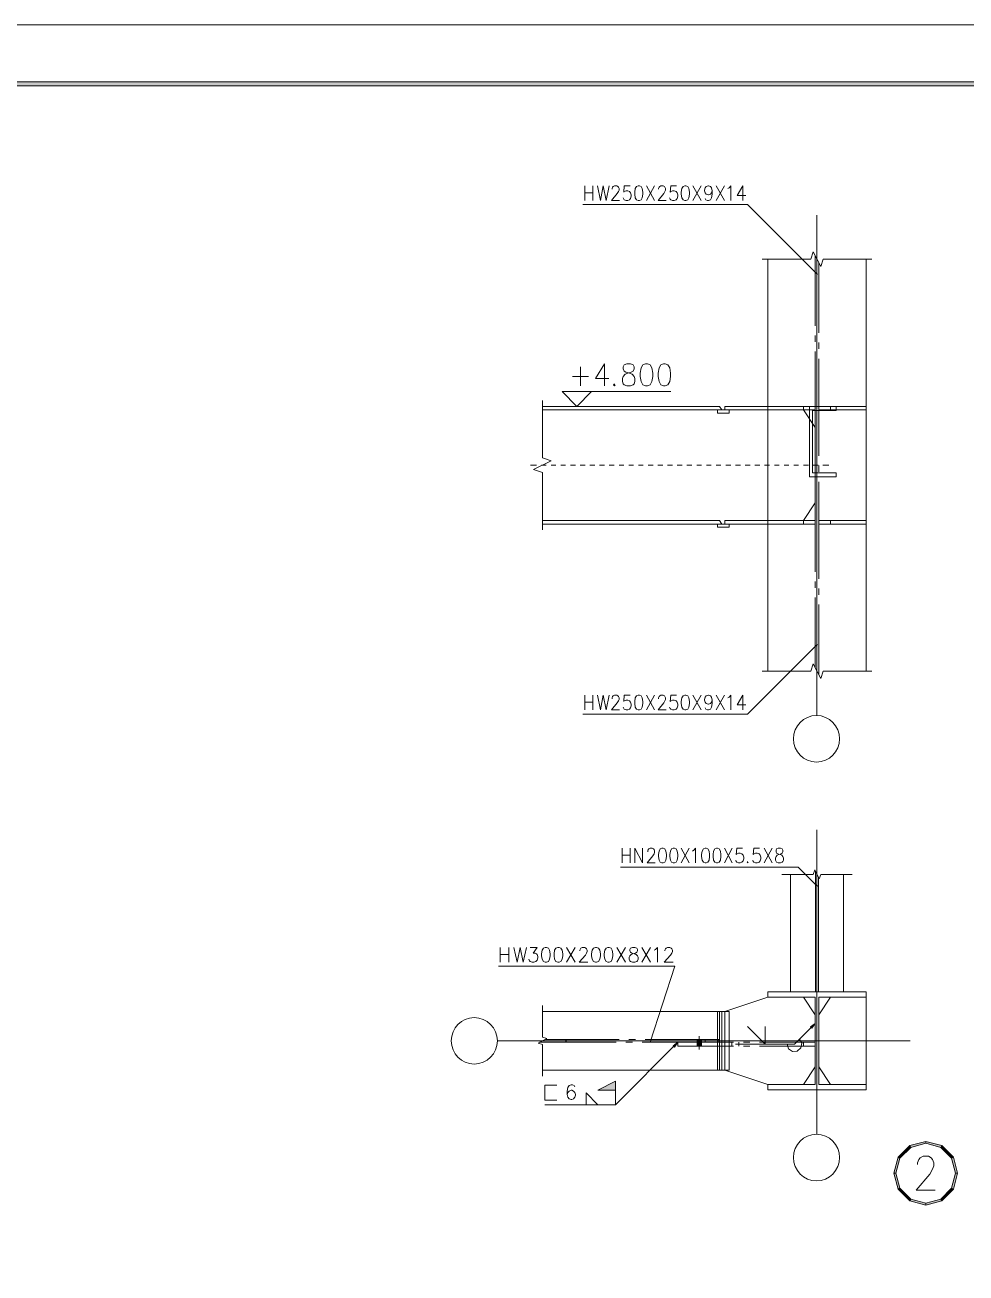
# Model space of a CAD drawing. Header units: millimetres. Extents: x 0 to 586, y 0 to 414.
# Drawn here: x 311.6 to 469.3, y 205 to 414.1 of the extents above; entities that cross this region are included whole.
import ezdxf

# ---------------------------------------------------------------- set-up
doc = ezdxf.new("R2010")
doc.units = ezdxf.units.MM

msp = doc.modelspace()

# ---------------------------------------------------------------- hatches: boundary and pattern name
h = msp.add_hatch(color=0)
h.dxf.hatch_style = 2
h.paths.add_polyline_path([(576.117861, 404.569083), (575.429944, 403.877639), (24.994306, 403.877639), (24.302861, 404.569083)])
h = msp.add_hatch(color=0)
h.dxf.hatch_style = 2
h.paths.add_polyline_path([(444.298917, 372.45925), (444.200139, 372.360472), (444.298917, 372.360472)])
h = msp.add_hatch(color=0)
h.dxf.hatch_style = 2
h.paths.add_polyline_path([(444.200139, 372.360472), (444.298917, 372.261694), (444.298917, 372.360472)])
h = msp.add_hatch(color=0)
h.dxf.hatch_style = 2
h.paths.add_polyline_path([(444.397694, 372.360472), (444.298917, 372.45925), (444.298917, 372.360472)])
h = msp.add_hatch(color=0)
h.dxf.hatch_style = 2
h.paths.add_polyline_path([(444.298917, 372.261694), (444.397694, 372.360472), (444.298917, 372.360472)])
h = msp.add_hatch(color=0)
h.dxf.hatch_style = 2
h.paths.add_polyline_path([(444.298917, 310.345667), (444.200139, 310.246889), (444.298917, 310.246889)])
h = msp.add_hatch(color=0)
h.dxf.hatch_style = 2
h.paths.add_polyline_path([(444.200139, 310.246889), (444.298917, 310.148111), (444.298917, 310.246889)])
h = msp.add_hatch(color=0)
h.dxf.hatch_style = 2
h.paths.add_polyline_path([(444.397694, 310.246889), (444.298917, 310.345667), (444.298917, 310.246889)])
h = msp.add_hatch(color=0)
h.dxf.hatch_style = 2
h.paths.add_polyline_path([(444.298917, 310.148111), (444.397694, 310.246889), (444.298917, 310.246889)])
h = msp.add_hatch(color=0)
h.dxf.hatch_style = 2
h.paths.add_polyline_path([(444.298917, 269.927917), (444.200139, 269.829139), (444.298917, 269.829139)])
h = msp.add_hatch(color=0)
h.dxf.hatch_style = 2
h.paths.add_polyline_path([(444.200139, 269.829139), (444.298917, 269.730361), (444.298917, 269.829139)])
h = msp.add_hatch(color=0)
h.dxf.hatch_style = 2
h.paths.add_polyline_path([(444.397694, 269.829139), (444.298917, 269.927917), (444.298917, 269.829139)])
h = msp.add_hatch(color=0)
h.dxf.hatch_style = 2
h.paths.add_polyline_path([(444.298917, 269.730361), (444.397694, 269.829139), (444.298917, 269.829139)])
h = msp.add_hatch(color=0)
h.dxf.hatch_style = 2
h.paths.add_polyline_path([(444.006111, 246.785694), (443.413444, 245.984889), (443.201778, 246.193028)])
h = msp.add_hatch(color=0)
h.dxf.hatch_style = 2
h.paths.add_polyline_path([(402.233694, 243.967), (402.134917, 243.868222), (402.233694, 243.868222)])
h = msp.add_hatch(color=0)
h.dxf.hatch_style = 2
h.paths.add_polyline_path([(402.134917, 243.868222), (402.233694, 243.769444), (402.233694, 243.868222)])
h = msp.add_hatch(color=0)
h.dxf.hatch_style = 2
h.paths.add_polyline_path([(402.332472, 243.868222), (402.233694, 243.967), (402.233694, 243.868222)])
h = msp.add_hatch(color=0)
h.dxf.hatch_style = 2
h.paths.add_polyline_path([(402.233694, 243.769444), (402.332472, 243.868222), (402.233694, 243.868222)])
h = msp.add_hatch(color=0)
h.dxf.hatch_style = 2
h.paths.add_polyline_path([(420.997944, 243.621278), (420.408806, 242.820472), (420.197139, 243.028611)])
h = msp.add_hatch(color=0)
h.dxf.hatch_style = 2
h.paths.add_polyline_path([(424.927889, 242.961583), (424.236444, 242.961583), (424.236444, 244.115167), (424.927889, 244.115167)])
h = msp.add_hatch(color=0)
h.dxf.hatch_style = 2
h.paths.add_polyline_path([(424.927889, 242.961583), (424.236444, 242.961583), (424.236444, 244.115167), (424.927889, 244.115167)])
h = msp.add_hatch(color=0)
h.dxf.hatch_style = 2
h.paths.add_polyline_path([(410.541611, 235.627333), (410.541611, 237.105472), (407.585333, 235.627333)])
h = msp.add_hatch(color=0)
h.dxf.hatch_style = 2
h.paths.add_polyline_path([(459.849361, 226.310472), (457.894972, 224.356083), (458.18425, 224.190278), (460.015167, 226.021194)])
h = msp.add_hatch(color=0)
h.dxf.hatch_style = 2
h.paths.add_polyline_path([(462.519889, 227.026611), (459.849361, 226.310472), (460.015167, 226.021194), (462.519889, 226.695)])
h = msp.add_hatch(color=0)
h.dxf.hatch_style = 2
h.paths.add_polyline_path([(465.193944, 226.310472), (462.519889, 227.026611), (462.519889, 226.695), (465.024611, 226.021194)])
h = msp.add_hatch(color=0)
h.dxf.hatch_style = 2
h.paths.add_polyline_path([(467.148333, 224.356083), (465.193944, 226.310472), (465.024611, 226.021194), (466.859056, 224.190278)])
h = msp.add_hatch(color=0)
h.dxf.hatch_style = 2
h.paths.add_polyline_path([(457.894972, 224.356083), (457.178833, 221.685556), (457.510444, 221.685556), (458.18425, 224.190278)])
h = msp.add_hatch(color=0)
h.dxf.hatch_style = 2
h.paths.add_polyline_path([(467.864472, 221.685556), (467.148333, 224.356083), (466.859056, 224.190278), (467.529333, 221.685556)])
h = msp.add_hatch(color=0)
h.dxf.hatch_style = 2
h.paths.add_polyline_path([(457.178833, 221.685556), (457.894972, 219.0115), (458.18425, 219.180833), (457.510444, 221.685556)])
h = msp.add_hatch(color=0)
h.dxf.hatch_style = 2
h.paths.add_polyline_path([(467.148333, 219.0115), (467.864472, 221.685556), (467.529333, 221.685556), (466.859056, 219.180833)])
h = msp.add_hatch(color=0)
h.dxf.hatch_style = 2
h.paths.add_polyline_path([(457.894972, 219.0115), (459.849361, 217.057111), (460.015167, 217.346389), (458.18425, 219.180833)])
h = msp.add_hatch(color=0)
h.dxf.hatch_style = 2
h.paths.add_polyline_path([(465.193944, 217.057111), (467.148333, 219.0115), (466.859056, 219.180833), (465.024611, 217.346389)])
h = msp.add_hatch(color=0)
h.dxf.hatch_style = 2
h.paths.add_polyline_path([(459.849361, 217.057111), (462.519889, 216.340972), (462.519889, 216.676111), (460.015167, 217.346389)])
h = msp.add_hatch(color=0)
h.dxf.hatch_style = 2
h.paths.add_polyline_path([(462.519889, 216.340972), (465.193944, 217.057111), (465.024611, 217.346389), (462.519889, 216.676111)])

# ---------------------------------------------------------------- linework, layer by layer
at = {"color": 0, "lineweight": 0}
for points in [[(0, 0), (585.632278, 0), (585.632278, 414.0835), (0, 414.0835)], [(576.117861, 404.569083), (575.429944, 403.877639), (24.994306, 403.877639), (24.302861, 404.569083)], [(414.344556, 387.134806), (414.05175, 387.014861), (413.854194, 386.665611), (413.758944, 386.076472), (413.758944, 385.723694), (413.854194, 385.138083), (414.05175, 384.785306), (414.344556, 384.668889), (414.538583, 384.668889), (414.831389, 384.785306), (415.025417, 385.138083), (415.124194, 385.723694), (415.124194, 386.076472), (415.025417, 386.665611), (414.831389, 387.014861), (414.538583, 387.134806)], [(422.144472, 387.134806), (421.851667, 387.014861), (421.657639, 386.665611), (421.558861, 386.076472), (421.558861, 385.723694), (421.657639, 385.138083), (421.851667, 384.785306), (422.144472, 384.668889), (422.342028, 384.668889), (422.631306, 384.785306), (422.828861, 385.138083), (422.924111, 385.723694), (422.924111, 386.076472), (422.828861, 386.665611), (422.631306, 387.014861), (422.342028, 387.134806)], [(444.298917, 372.45925), (444.200139, 372.360472), (444.298917, 372.360472)], [(444.200139, 372.360472), (444.298917, 372.261694), (444.298917, 372.360472)], [(444.397694, 372.360472), (444.298917, 372.45925), (444.298917, 372.360472)], [(444.298917, 372.261694), (444.397694, 372.360472), (444.298917, 372.360472)], [(412.436028, 357.321556), (411.988, 357.145167), (411.839833, 356.792389), (411.839833, 356.443139), (411.988, 356.090361), (412.287861, 355.913972), (412.887583, 355.737583), (413.335611, 355.561194), (413.635472, 355.208417), (413.783639, 354.859167), (413.783639, 354.33), (413.635472, 353.977222), (413.483778, 353.800833), (413.03575, 353.624444), (412.436028, 353.624444), (411.988, 353.800833), (411.839833, 353.977222), (411.688139, 354.33), (411.688139, 354.859167), (411.839833, 355.208417), (412.139694, 355.561194), (412.587722, 355.737583), (413.187444, 355.913972), (413.483778, 356.090361), (413.635472, 356.443139), (413.635472, 356.792389), (413.483778, 357.145167), (413.03575, 357.321556)], [(415.579278, 357.321556), (415.13125, 357.145167), (414.831389, 356.619528), (414.683222, 355.737583), (414.683222, 355.208417), (414.831389, 354.33), (415.13125, 353.800833), (415.579278, 353.624444), (415.879139, 353.624444), (416.327167, 353.800833), (416.627028, 354.33), (416.778722, 355.208417), (416.778722, 355.737583), (416.627028, 356.619528), (416.327167, 357.145167), (415.879139, 357.321556)], [(418.574361, 357.321556), (418.122806, 357.145167), (417.826472, 356.619528), (417.674778, 355.737583), (417.674778, 355.208417), (417.826472, 354.33), (418.122806, 353.800833), (418.574361, 353.624444), (418.870694, 353.624444), (419.32225, 353.800833), (419.622111, 354.33), (419.770278, 355.208417), (419.770278, 355.737583), (419.622111, 356.619528), (419.32225, 357.145167), (418.870694, 357.321556)], [(444.298917, 310.345667), (444.200139, 310.246889), (444.298917, 310.246889)], [(444.200139, 310.246889), (444.298917, 310.148111), (444.298917, 310.246889)], [(444.397694, 310.246889), (444.298917, 310.345667), (444.298917, 310.246889)], [(444.298917, 310.148111), (444.397694, 310.246889), (444.298917, 310.246889)], [(414.344556, 301.78375), (414.05175, 301.667333), (413.854194, 301.314556), (413.758944, 300.725417), (413.758944, 300.376167), (413.854194, 299.787028), (414.05175, 299.43425), (414.344556, 299.317833), (414.538583, 299.317833), (414.831389, 299.43425), (415.025417, 299.787028), (415.124194, 300.376167), (415.124194, 300.725417), (415.025417, 301.314556), (414.831389, 301.667333), (414.538583, 301.78375)], [(422.144472, 301.78375), (421.851667, 301.667333), (421.657639, 301.314556), (421.558861, 300.725417), (421.558861, 300.376167), (421.657639, 299.787028), (421.851667, 299.43425), (422.144472, 299.317833), (422.342028, 299.317833), (422.631306, 299.43425), (422.828861, 299.787028), (422.924111, 300.376167), (422.924111, 300.725417), (422.828861, 301.314556), (422.631306, 301.667333), (422.342028, 301.78375)], [(418.316833, 276.143861), (418.031083, 276.027444), (417.840583, 275.674667), (417.745333, 275.089056), (417.745333, 274.736278), (417.840583, 274.150667), (418.031083, 273.797889), (418.316833, 273.681472), (418.507333, 273.681472), (418.793083, 273.797889), (418.983583, 274.150667), (419.078833, 274.736278), (419.078833, 275.089056), (418.983583, 275.674667), (418.793083, 276.027444), (418.507333, 276.143861)], [(420.218306, 276.143861), (419.932556, 276.027444), (419.742056, 275.674667), (419.646806, 275.089056), (419.646806, 274.736278), (419.742056, 274.150667), (419.932556, 273.797889), (420.218306, 273.681472), (420.408806, 273.681472), (420.694556, 273.797889), (420.885056, 274.150667), (420.980306, 274.736278), (420.980306, 275.089056), (420.885056, 275.674667), (420.694556, 276.027444), (420.408806, 276.143861)], [(425.54525, 276.143861), (425.2595, 276.027444), (425.069, 275.674667), (424.97375, 275.089056), (424.97375, 274.736278), (425.069, 274.150667), (425.2595, 273.797889), (425.54525, 273.681472), (425.73575, 273.681472), (426.0215, 273.797889), (426.212, 274.150667), (426.30725, 274.736278), (426.30725, 275.089056), (426.212, 275.674667), (426.0215, 276.027444), (425.73575, 276.143861)], [(427.446722, 276.143861), (427.1645, 276.027444), (426.974, 275.674667), (426.87875, 275.089056), (426.87875, 274.736278), (426.974, 274.150667), (427.1645, 273.797889), (427.446722, 273.681472), (427.637222, 273.681472), (427.922972, 273.797889), (428.113472, 274.150667), (428.208722, 274.736278), (428.208722, 275.089056), (428.113472, 275.674667), (427.922972, 276.027444), (427.637222, 276.143861)], [(437.814861, 276.143861), (437.532639, 276.027444), (437.437389, 275.791083), (437.437389, 275.55825), (437.532639, 275.321889), (437.719611, 275.205472), (438.100611, 275.089056), (438.386361, 274.972639), (438.576861, 274.736278), (438.672111, 274.499917), (438.672111, 274.150667), (438.576861, 273.914306), (438.481611, 273.797889), (438.195861, 273.681472), (437.814861, 273.681472), (437.532639, 273.797889), (437.437389, 273.914306), (437.342139, 274.150667), (437.342139, 274.499917), (437.437389, 274.736278), (437.627889, 274.972639), (437.910111, 275.089056), (438.291111, 275.205472), (438.481611, 275.321889), (438.576861, 275.55825), (438.576861, 275.791083), (438.481611, 276.027444), (438.195861, 276.143861)], [(444.298917, 269.927917), (444.200139, 269.829139), (444.298917, 269.829139)], [(444.200139, 269.829139), (444.298917, 269.730361), (444.298917, 269.829139)], [(444.397694, 269.829139), (444.298917, 269.927917), (444.298917, 269.829139)], [(444.298917, 269.730361), (444.397694, 269.829139), (444.298917, 269.829139)], [(398.762361, 259.520972), (398.444861, 259.404556), (398.236722, 259.051778), (398.130889, 258.462639), (398.130889, 258.113389), (398.236722, 257.52425), (398.444861, 257.171472), (398.762361, 257.055056), (398.9705, 257.055056), (399.284472, 257.171472), (399.496139, 257.52425), (399.601972, 258.113389), (399.601972, 258.462639), (399.496139, 259.051778), (399.284472, 259.404556), (398.9705, 259.520972)], [(400.861389, 259.520972), (400.547417, 259.404556), (400.33575, 259.051778), (400.229917, 258.462639), (400.229917, 258.113389), (400.33575, 257.52425), (400.547417, 257.171472), (400.861389, 257.055056), (401.073056, 257.055056), (401.387028, 257.171472), (401.595167, 257.52425), (401.701, 258.113389), (401.701, 258.462639), (401.595167, 259.051778), (401.387028, 259.404556), (401.073056, 259.520972)], [(407.162, 259.520972), (406.848028, 259.404556), (406.636361, 259.051778), (406.534056, 258.462639), (406.534056, 258.113389), (406.636361, 257.52425), (406.848028, 257.171472), (407.162, 257.055056), (407.373667, 257.055056), (407.687639, 257.171472), (407.899306, 257.52425), (408.001611, 258.113389), (408.001611, 258.462639), (407.899306, 259.051778), (407.687639, 259.404556), (407.373667, 259.520972)], [(409.264556, 259.520972), (408.947056, 259.404556), (408.738917, 259.051778), (408.633083, 258.462639), (408.633083, 258.113389), (408.738917, 257.52425), (408.947056, 257.171472), (409.264556, 257.055056), (409.472694, 257.055056), (409.786667, 257.171472), (409.998333, 257.52425), (410.104167, 258.113389), (410.104167, 258.462639), (409.998333, 259.051778), (409.786667, 259.404556), (409.472694, 259.520972)], [(413.360306, 259.520972), (413.042806, 259.404556), (412.9405, 259.168194), (412.9405, 258.931833), (413.042806, 258.699), (413.254472, 258.582583), (413.674278, 258.462639), (413.98825, 258.346222), (414.199917, 258.113389), (414.30575, 257.877028), (414.30575, 257.52425), (414.199917, 257.291417), (414.094083, 257.171472), (413.780111, 257.055056), (413.360306, 257.055056), (413.042806, 257.171472), (412.9405, 257.291417), (412.834667, 257.52425), (412.834667, 257.877028), (412.9405, 258.113389), (413.148639, 258.346222), (413.462611, 258.462639), (413.882417, 258.582583), (414.094083, 258.699), (414.199917, 258.931833), (414.199917, 259.168194), (414.094083, 259.404556), (413.780111, 259.520972)], [(444.006111, 246.785694), (443.413444, 245.984889), (443.201778, 246.193028)], [(402.233694, 243.967), (402.134917, 243.868222), (402.233694, 243.868222)], [(402.134917, 243.868222), (402.233694, 243.769444), (402.233694, 243.868222)], [(402.332472, 243.868222), (402.233694, 243.967), (402.233694, 243.868222)], [(402.233694, 243.769444), (402.332472, 243.868222), (402.233694, 243.868222)], [(420.997944, 243.621278), (420.408806, 242.820472), (420.197139, 243.028611)], [(424.927889, 242.961583), (424.236444, 242.961583), (424.236444, 244.115167), (424.927889, 244.115167)], [(424.927889, 242.961583), (424.236444, 242.961583), (424.236444, 244.115167), (424.927889, 244.115167)], [(410.541611, 235.627333), (410.541611, 237.105472), (407.585333, 235.627333)], [(459.849361, 226.310472), (457.894972, 224.356083), (458.18425, 224.190278), (460.015167, 226.021194)], [(462.519889, 227.026611), (459.849361, 226.310472), (460.015167, 226.021194), (462.519889, 226.695)], [(465.193944, 226.310472), (462.519889, 227.026611), (462.519889, 226.695), (465.024611, 226.021194)], [(467.148333, 224.356083), (465.193944, 226.310472), (465.024611, 226.021194), (466.859056, 224.190278)], [(457.894972, 224.356083), (457.178833, 221.685556), (457.510444, 221.685556), (458.18425, 224.190278)], [(467.864472, 221.685556), (467.148333, 224.356083), (466.859056, 224.190278), (467.529333, 221.685556)], [(457.178833, 221.685556), (457.894972, 219.0115), (458.18425, 219.180833), (457.510444, 221.685556)], [(467.148333, 219.0115), (467.864472, 221.685556), (467.529333, 221.685556), (466.859056, 219.180833)], [(457.894972, 219.0115), (459.849361, 217.057111), (460.015167, 217.346389), (458.18425, 219.180833)], [(465.193944, 217.057111), (467.148333, 219.0115), (466.859056, 219.180833), (465.024611, 217.346389)], [(459.849361, 217.057111), (462.519889, 216.340972), (462.519889, 216.676111), (460.015167, 217.346389)], [(462.519889, 216.340972), (465.193944, 217.057111), (465.024611, 217.346389), (462.519889, 216.676111)]]:
    msp.add_lwpolyline(points, close=True, dxfattribs=at)
for points in [[(405.369889, 384.668889), (405.369889, 387.134806)], [(406.735139, 387.134806), (406.735139, 384.668889)], [(407.518306, 387.134806), (408.005139, 384.668889), (408.491972, 387.134806), (408.978806, 384.668889), (409.465639, 387.134806)], [(409.956, 386.545667), (409.956, 386.665611), (410.05125, 386.898444), (410.150028, 387.014861), (410.344056, 387.134806), (410.735639, 387.134806), (410.929667, 387.014861), (411.028444, 386.898444), (411.123694, 386.665611), (411.123694, 386.42925), (411.028444, 386.196417), (410.830889, 385.843639), (409.857222, 384.668889), (411.222472, 384.668889)], [(412.979306, 387.134806), (412.002111, 387.134806), (411.906861, 386.076472), (412.002111, 386.196417), (412.294917, 386.312833), (412.587722, 386.312833), (412.880528, 386.196417), (413.074556, 385.960056), (413.173333, 385.607278), (413.173333, 385.374444), (413.074556, 385.021667), (412.880528, 384.785306), (412.587722, 384.668889), (412.294917, 384.668889), (412.002111, 384.785306), (411.906861, 384.90525), (411.808083, 385.138083)], [(415.709806, 384.668889), (417.075056, 387.134806)], [(415.709806, 387.134806), (417.075056, 384.668889)], [(417.755917, 386.545667), (417.755917, 386.665611), (417.854694, 386.898444), (417.953472, 387.014861), (418.1475, 387.134806), (418.535556, 387.134806), (418.733111, 387.014861), (418.828361, 386.898444), (418.927139, 386.665611), (418.927139, 386.42925), (418.828361, 386.196417), (418.634333, 385.843639), (417.660667, 384.668889), (419.025917, 384.668889)], [(420.779222, 387.134806), (419.805556, 387.134806), (419.706778, 386.076472), (419.805556, 386.196417), (420.098361, 386.312833), (420.391167, 386.312833), (420.683972, 386.196417), (420.878, 385.960056), (420.97325, 385.607278), (420.97325, 385.374444), (420.878, 385.021667), (420.683972, 384.785306), (420.391167, 384.668889), (420.098361, 384.668889), (419.805556, 384.785306), (419.706778, 384.90525), (419.608, 385.138083)], [(423.509722, 384.668889), (424.874972, 387.134806)], [(423.509722, 387.134806), (424.874972, 384.668889)], [(426.730583, 386.312833), (426.631806, 385.960056), (426.437778, 385.723694), (426.144972, 385.607278), (426.046194, 385.607278), (425.753389, 385.723694), (425.559361, 385.960056), (425.460583, 386.312833), (425.460583, 386.42925), (425.559361, 386.782028), (425.753389, 387.014861), (426.046194, 387.134806), (426.144972, 387.134806), (426.437778, 387.014861), (426.631806, 386.782028), (426.730583, 386.312833), (426.730583, 385.723694), (426.631806, 385.138083), (426.437778, 384.785306), (426.144972, 384.668889), (425.947417, 384.668889), (425.654611, 384.785306), (425.559361, 385.021667)], [(427.411444, 384.668889), (428.776694, 387.134806)], [(427.411444, 387.134806), (428.776694, 384.668889)], [(429.362306, 386.665611), (429.556333, 386.782028), (429.849139, 387.134806), (429.849139, 384.668889)], [(431.898778, 387.134806), (430.921583, 385.490861), (432.385611, 385.490861)], [(431.898778, 387.134806), (431.898778, 384.668889)], [(405.369889, 385.960056), (406.735139, 385.960056)], [(432.681944, 383.977444), (405.077083, 383.977444)], [(444.298917, 372.360472), (432.681944, 383.977444)], [(444.298917, 298.414722), (444.298917, 382.220611)], [(435.098472, 374.826389), (443.272333, 374.826389)], [(436.082722, 305.808944), (436.082722, 374.826389)], [(443.272333, 374.826389), (443.685083, 376.057583)], [(443.685083, 376.057583), (444.916278, 373.591667)], [(444.006111, 375.415528), (444.006111, 363.682139)], [(444.916278, 373.591667), (445.3255, 374.826389)], [(445.3255, 374.826389), (453.502889, 374.826389)], [(452.515111, 374.826389), (452.515111, 305.808944)], [(444.348306, 372.360472), (444.365944, 372.360472)], [(444.59525, 362.500333), (444.59525, 374.233722)], [(444.006111, 362.055833), (444.006111, 360.972806)], [(444.59525, 359.791), (444.59525, 360.874028)], [(444.006111, 359.3465), (444.006111, 343.079917)], [(444.59525, 341.894583), (444.59525, 358.161167)], [(404.657278, 356.792389), (404.657278, 353.624444)], [(408.696583, 357.321556), (407.200806, 354.859167), (409.444472, 354.859167)], [(408.696583, 357.321556), (408.696583, 353.624444)], [(403.309667, 355.208417), (406.001361, 355.208417)], [(410.344056, 353.977222), (410.192361, 353.800833), (410.344056, 353.624444), (410.492222, 353.800833)], [(406.498778, 352.640194), (404.032861, 350.177806), (401.570472, 352.640194), (419.809083, 352.640194)], [(398.289639, 341.548861), (398.289639, 351.162056)], [(398.289639, 350.177806), (427.947667, 350.177806)], [(398.289639, 349.585139), (428.360417, 349.585139)], [(427.623111, 349.0595), (427.623111, 349.585139)], [(429.595139, 349.585139), (427.623111, 349.585139)], [(428.360417, 349.585139), (427.947667, 350.177806)], [(428.854306, 349.585139), (428.854306, 350.177806)], [(436.082722, 350.177806), (428.854306, 350.177806)], [(428.854306, 349.585139), (436.082722, 349.585139)], [(429.595139, 349.0595), (429.595139, 349.585139)], [(436.082722, 350.177806), (444.006111, 350.177806)], [(436.082722, 349.585139), (444.006111, 349.585139)], [(442.034083, 349.585139), (442.034083, 350.177806)], [(444.006111, 346.628861), (442.034083, 349.585139)], [(443.064194, 350.177806), (443.064194, 338.345639)], [(447.533889, 350.177806), (443.064194, 350.177806)], [(443.558083, 339.037083), (443.558083, 349.486361)], [(443.558083, 349.486361), (447.533889, 349.486361)], [(444.006111, 349.585139), (444.006111, 350.177806)], [(444.59525, 349.585139), (444.59525, 350.177806)], [(444.59525, 350.177806), (452.515111, 350.177806)], [(452.515111, 349.585139), (444.59525, 349.585139)], [(446.567278, 349.585139), (446.567278, 350.177806)], [(447.533889, 349.486361), (447.533889, 350.177806)], [(452.515111, 349.585139), (452.515111, 350.177806)], [(427.623111, 349.0595), (429.595139, 349.0595)], [(444.006111, 334.006472), (444.006111, 346.628861)], [(396.8115, 339.576833), (399.771306, 341.0585)], [(399.771306, 341.0585), (398.289639, 341.548861)], [(444.006111, 341.450083), (444.006111, 340.367056)], [(397.301861, 340.317667), (396.317611, 340.317667)], [(398.289639, 339.086472), (396.8115, 339.576833)], [(398.928167, 340.317667), (398.11325, 340.317667)], [(398.289639, 329.473278), (398.289639, 339.086472)], [(400.554472, 340.317667), (399.739556, 340.317667)], [(402.180778, 340.317667), (401.369389, 340.317667)], [(403.807083, 340.317667), (402.995694, 340.317667)], [(405.433389, 340.317667), (404.622, 340.317667)], [(407.059694, 340.317667), (406.248306, 340.317667)], [(408.689528, 340.317667), (407.874611, 340.317667)], [(410.315833, 340.317667), (409.500917, 340.317667)], [(411.942139, 340.317667), (411.127222, 340.317667)], [(413.568444, 340.317667), (412.753528, 340.317667)], [(415.19475, 340.317667), (414.383361, 340.317667)], [(416.821056, 340.317667), (416.009667, 340.317667)], [(418.447361, 340.317667), (417.635972, 340.317667)], [(420.073667, 340.317667), (419.262278, 340.317667)], [(421.7035, 340.317667), (420.888583, 340.317667)], [(423.329806, 340.317667), (422.514889, 340.317667)], [(424.956111, 340.317667), (424.141194, 340.317667)], [(426.582417, 340.317667), (425.7675, 340.317667)], [(428.208722, 340.317667), (427.397333, 340.317667)], [(429.835028, 340.317667), (429.023639, 340.317667)], [(431.461333, 340.317667), (430.649944, 340.317667)], [(433.091167, 340.317667), (432.27625, 340.317667)], [(434.717472, 340.317667), (433.902556, 340.317667)], [(436.343778, 340.317667), (435.528861, 340.317667)], [(437.970083, 340.317667), (437.155167, 340.317667)], [(439.596389, 340.317667), (438.781472, 340.317667)], [(441.222694, 340.317667), (440.411306, 340.317667)], [(442.849, 340.317667), (442.037611, 340.317667)], [(443.558083, 339.037083), (447.533889, 339.037083)], [(444.475306, 340.317667), (443.663917, 340.317667)], [(444.59525, 339.18525), (444.59525, 340.268278)], [(446.270944, 340.317667), (445.290222, 340.317667)], [(447.533889, 338.345639), (447.533889, 339.037083)], [(443.064194, 338.345639), (447.533889, 338.345639)], [(444.006111, 338.74075), (444.006111, 322.474167)], [(444.298917, 337.752972), (444.298917, 320.9925)], [(444.59525, 321.288833), (444.59525, 337.555417)], [(442.034083, 331.050194), (444.006111, 334.006472)], [(427.947667, 331.050194), (398.289639, 331.050194)], [(428.360417, 330.457528), (398.289639, 330.457528)], [(427.623111, 329.931889), (427.623111, 330.457528)], [(429.595139, 330.457528), (427.623111, 330.457528)], [(428.360417, 330.457528), (427.947667, 331.050194)], [(428.854306, 330.457528), (428.854306, 331.050194)], [(436.082722, 331.050194), (428.854306, 331.050194)], [(428.854306, 330.457528), (436.082722, 330.457528)], [(429.595139, 329.931889), (429.595139, 330.457528)], [(436.082722, 331.050194), (444.006111, 331.050194)], [(436.082722, 330.457528), (436.082722, 331.050194)], [(444.006111, 330.457528), (436.082722, 330.457528)], [(442.034083, 330.457528), (442.034083, 331.050194)], [(444.006111, 330.457528), (444.006111, 331.050194)], [(444.59525, 330.457528), (444.59525, 331.050194)], [(444.59525, 331.050194), (452.515111, 331.050194)], [(452.515111, 330.457528), (444.59525, 330.457528)], [(446.567278, 330.457528), (446.567278, 331.050194)], [(452.515111, 330.457528), (452.515111, 331.050194)], [(427.623111, 329.931889), (429.595139, 329.931889)], [(444.006111, 320.844333), (444.006111, 319.761306)], [(444.006111, 318.135), (444.006111, 306.401611)], [(444.59525, 318.5795), (444.59525, 319.662528)], [(444.59525, 305.219806), (444.59525, 316.953194)], [(444.298917, 310.246889), (432.681944, 298.629917)], [(444.348306, 310.246889), (444.365944, 310.246889)], [(435.098472, 305.808944), (443.272333, 305.808944)], [(443.272333, 305.808944), (443.685083, 307.043667)], [(443.685083, 307.043667), (444.916278, 304.57775)], [(444.916278, 304.57775), (445.3255, 305.808944)], [(445.3255, 305.808944), (453.502889, 305.808944)], [(405.369889, 299.317833), (405.369889, 301.78375)], [(406.735139, 301.78375), (406.735139, 299.317833)], [(407.518306, 301.78375), (408.005139, 299.317833), (408.491972, 301.78375), (408.978806, 299.317833), (409.465639, 301.78375)], [(409.956, 301.194611), (409.956, 301.314556), (410.05125, 301.547389), (410.150028, 301.667333), (410.344056, 301.78375), (410.735639, 301.78375), (410.929667, 301.667333), (411.028444, 301.547389), (411.123694, 301.314556), (411.123694, 301.078194), (411.028444, 300.845361), (410.830889, 300.492583), (409.857222, 299.317833), (411.222472, 299.317833)], [(412.979306, 301.78375), (412.002111, 301.78375), (411.906861, 300.725417), (412.002111, 300.845361), (412.294917, 300.961778), (412.587722, 300.961778), (412.880528, 300.845361), (413.074556, 300.609), (413.173333, 300.256222), (413.173333, 300.023389), (413.074556, 299.670611), (412.880528, 299.43425), (412.587722, 299.317833), (412.294917, 299.317833), (412.002111, 299.43425), (411.906861, 299.554194), (411.808083, 299.787028)], [(415.709806, 299.317833), (417.075056, 301.78375)], [(415.709806, 301.78375), (417.075056, 299.317833)], [(417.755917, 301.194611), (417.755917, 301.314556), (417.854694, 301.547389), (417.953472, 301.667333), (418.1475, 301.78375), (418.535556, 301.78375), (418.733111, 301.667333), (418.828361, 301.547389), (418.927139, 301.314556), (418.927139, 301.078194), (418.828361, 300.845361), (418.634333, 300.492583), (417.660667, 299.317833), (419.025917, 299.317833)], [(420.779222, 301.78375), (419.805556, 301.78375), (419.706778, 300.725417), (419.805556, 300.845361), (420.098361, 300.961778), (420.391167, 300.961778), (420.683972, 300.845361), (420.878, 300.609), (420.97325, 300.256222), (420.97325, 300.023389), (420.878, 299.670611), (420.683972, 299.43425), (420.391167, 299.317833), (420.098361, 299.317833), (419.805556, 299.43425), (419.706778, 299.554194), (419.608, 299.787028)], [(423.509722, 299.317833), (424.874972, 301.78375)], [(423.509722, 301.78375), (424.874972, 299.317833)], [(426.730583, 300.961778), (426.631806, 300.609), (426.437778, 300.376167), (426.144972, 300.256222), (426.046194, 300.256222), (425.753389, 300.376167), (425.559361, 300.609), (425.460583, 300.961778), (425.460583, 301.078194), (425.559361, 301.430972), (425.753389, 301.667333), (426.046194, 301.78375), (426.144972, 301.78375), (426.437778, 301.667333), (426.631806, 301.430972), (426.730583, 300.961778), (426.730583, 300.376167), (426.631806, 299.787028), (426.437778, 299.43425), (426.144972, 299.317833), (425.947417, 299.317833), (425.654611, 299.43425), (425.559361, 299.670611)], [(427.411444, 299.317833), (428.776694, 301.78375)], [(427.411444, 301.78375), (428.776694, 299.317833)], [(429.362306, 301.314556), (429.556333, 301.430972), (429.849139, 301.78375), (429.849139, 299.317833)], [(431.898778, 301.78375), (430.921583, 300.139806), (432.385611, 300.139806)], [(431.898778, 301.78375), (431.898778, 299.317833)], [(405.369889, 300.609), (406.735139, 300.609)], [(432.681944, 298.629917), (405.077083, 298.629917)], [(444.298917, 228.257806), (444.298917, 279.195389)], [(411.659917, 273.681472), (411.659917, 276.143861)], [(412.989889, 276.143861), (412.989889, 273.681472)], [(413.751889, 273.681472), (413.751889, 276.143861), (415.081861, 273.681472), (415.081861, 276.143861)], [(415.939111, 275.55825), (415.939111, 275.674667), (416.034361, 275.911028), (416.129611, 276.027444), (416.320111, 276.143861), (416.701111, 276.143861), (416.891611, 276.027444), (416.986861, 275.911028), (417.078583, 275.674667), (417.078583, 275.441833), (416.986861, 275.205472), (416.796361, 274.852694), (415.843861, 273.681472), (417.173833, 273.681472)], [(421.551806, 273.681472), (422.881778, 276.143861)], [(421.551806, 276.143861), (422.881778, 273.681472)], [(423.453278, 275.674667), (423.643778, 275.791083), (423.929528, 276.143861), (423.929528, 273.681472)], [(428.780222, 273.681472), (430.110194, 276.143861)], [(428.780222, 276.143861), (430.110194, 273.681472)], [(431.824694, 276.143861), (430.872194, 276.143861), (430.776944, 275.089056), (430.872194, 275.205472), (431.157944, 275.321889), (431.443694, 275.321889), (431.729444, 275.205472), (431.919944, 274.972639), (432.015194, 274.619861), (432.015194, 274.3835), (431.919944, 274.030722), (431.729444, 273.797889), (431.443694, 273.681472), (431.157944, 273.681472), (430.872194, 273.797889), (430.776944, 273.914306), (430.681694, 274.150667)], [(434.678667, 276.143861), (433.726167, 276.143861), (433.630917, 275.089056), (433.726167, 275.205472), (434.011917, 275.321889), (434.297667, 275.321889), (434.583417, 275.205472), (434.773917, 274.972639), (434.869167, 274.619861), (434.869167, 274.3835), (434.773917, 274.030722), (434.583417, 273.797889), (434.297667, 273.681472), (434.011917, 273.681472), (433.726167, 273.797889), (433.630917, 273.914306), (433.535667, 274.150667)], [(435.437139, 273.681472), (436.770639, 276.143861)], [(435.437139, 276.143861), (436.770639, 273.681472)], [(411.659917, 274.972639), (412.989889, 274.972639)], [(441.138028, 272.990028), (411.363583, 272.990028)], [(432.678417, 273.914306), (432.583167, 273.797889), (432.678417, 273.681472), (432.773667, 273.797889)], [(444.298917, 269.829139), (441.138028, 272.990028)], [(443.932028, 272.506722), (443.685083, 271.765889)], [(444.669333, 271.028583), (443.932028, 272.506722)], [(444.051972, 272.259778), (444.051972, 252.084417)], [(443.685083, 271.765889), (438.386361, 271.765889)], [(439.8645, 252.084417), (439.8645, 271.765889)], [(444.348306, 269.829139), (444.365944, 269.829139)], [(444.545861, 252.084417), (444.545861, 271.275528)], [(444.916278, 271.765889), (444.669333, 271.028583)], [(450.215, 271.765889), (444.916278, 271.765889)], [(448.736861, 271.765889), (448.736861, 252.084417)], [(391.198806, 257.055056), (391.198806, 259.520972)], [(392.669889, 259.520972), (392.669889, 257.055056)], [(393.5095, 259.520972), (394.035139, 257.055056), (394.560778, 259.520972), (395.086417, 257.055056), (395.608528, 259.520972)], [(396.24, 259.520972), (397.397111, 259.520972), (396.765639, 258.582583), (397.079611, 258.582583), (397.291278, 258.462639), (397.397111, 258.346222), (397.499417, 257.993444), (397.499417, 257.760611), (397.397111, 257.407833), (397.185444, 257.171472), (396.871472, 257.055056), (396.553972, 257.055056), (396.24, 257.171472), (396.134167, 257.291417), (396.031861, 257.52425)], [(402.332472, 257.055056), (403.803556, 259.520972)], [(402.332472, 259.520972), (403.803556, 257.055056)], [(404.537333, 258.931833), (404.537333, 259.051778), (404.643167, 259.284611), (404.745472, 259.404556), (404.957139, 259.520972), (405.376944, 259.520972), (405.588611, 259.404556), (405.690917, 259.284611), (405.79675, 259.051778), (405.79675, 258.815417), (405.690917, 258.582583), (405.482778, 258.229806), (404.4315, 257.055056), (405.902583, 257.055056)], [(410.732111, 257.055056), (412.203194, 259.520972)], [(410.732111, 259.520972), (412.203194, 257.055056)], [(414.933694, 257.055056), (416.404778, 259.520972)], [(414.933694, 259.520972), (416.404778, 257.055056)], [(417.03625, 259.051778), (417.244389, 259.168194), (417.558361, 259.520972), (417.558361, 257.055056)], [(418.821306, 258.931833), (418.821306, 259.051778), (418.923611, 259.284611), (419.029444, 259.404556), (419.241111, 259.520972), (419.660917, 259.520972), (419.869056, 259.404556), (419.974889, 259.284611), (420.080722, 259.051778), (420.080722, 258.815417), (419.974889, 258.582583), (419.76675, 258.229806), (418.715472, 257.055056), (420.186556, 257.055056)], [(391.198806, 258.346222), (392.669889, 258.346222)], [(420.479361, 256.363611), (390.902472, 256.363611)], [(416.327167, 243.621278), (420.479361, 256.363611)], [(428.854306, 248.796528), (436.082722, 251.163667)], [(452.515111, 252.084417), (436.082722, 252.084417)], [(436.082722, 251.163667), (436.082722, 252.084417)], [(436.082722, 251.163667), (444.006111, 251.163667)], [(442.034083, 251.163667), (436.082722, 251.163667)], [(442.034083, 251.163667), (444.006111, 248.203861)], [(447.533889, 252.084417), (443.064194, 252.084417)], [(444.006111, 251.163667), (444.006111, 236.572778)], [(444.59525, 236.572778), (444.59525, 251.163667)], [(444.59525, 251.163667), (452.515111, 251.163667)], [(444.59525, 248.203861), (446.567278, 251.163667)], [(452.515111, 251.163667), (446.567278, 251.163667)], [(452.515111, 251.163667), (452.515111, 252.084417)], [(452.515111, 251.163667), (452.515111, 236.572778)], [(398.289639, 244.482056), (398.289639, 249.780778)], [(398.289639, 248.796528), (428.360417, 248.796528)], [(427.623111, 248.796528), (427.623111, 238.936389)], [(427.623111, 248.796528), (427.947667, 248.796528)], [(427.947667, 248.796528), (427.947667, 238.936389)], [(427.947667, 248.796528), (428.854306, 248.796528)], [(428.360417, 238.936389), (428.360417, 248.796528)], [(428.854306, 238.936389), (428.854306, 248.796528)], [(428.854306, 248.796528), (429.595139, 248.796528)], [(429.595139, 238.936389), (429.595139, 248.796528)], [(444.006111, 246.785694), (440.517139, 243.30025)], [(444.006111, 248.203861), (444.006111, 239.529056)], [(444.59525, 239.529056), (444.59525, 248.203861)], [(435.588833, 243.30025), (432.632556, 246.256528)], [(435.588833, 243.30025), (435.588833, 246.256528)], [(390.895417, 243.868222), (459.909333, 243.868222)], [(397.552333, 243.497806), (399.030472, 244.235111)], [(398.289639, 243.250861), (397.552333, 243.497806)], [(397.799278, 243.621278), (410.665083, 243.621278)], [(399.030472, 244.235111), (398.289639, 244.482056)], [(398.289639, 237.952139), (398.289639, 243.250861)], [(411.155444, 244.115167), (398.783528, 244.115167)], [(402.283083, 243.868222), (402.300722, 243.868222)], [(420.997944, 243.621278), (410.541611, 233.164944)], [(412.291389, 243.621278), (413.374417, 243.621278)], [(413.868306, 244.115167), (412.785278, 244.115167)], [(415.000722, 243.621278), (427.866528, 243.621278)], [(427.866528, 244.115167), (415.494611, 244.115167)], [(430.332444, 243.621278), (420.997944, 243.621278)], [(420.997944, 243.621278), (420.997944, 242.961583)], [(420.997944, 242.961583), (420.997944, 243.621278)], [(420.997944, 242.961583), (430.332444, 242.961583)], [(424.582167, 242.435944), (424.582167, 244.640806)], [(424.582167, 242.435944), (424.582167, 244.640806)], [(425.566417, 244.115167), (425.566417, 243.621278)], [(427.866528, 244.115167), (427.866528, 243.621278)], [(430.036111, 242.961583), (430.036111, 243.621278)], [(440.517139, 243.30025), (430.660528, 243.30025)], [(431.221444, 242.961583), (431.221444, 243.621278)], [(433.045306, 243.621278), (431.95875, 243.621278)], [(431.95875, 242.961583), (433.045306, 242.961583)], [(444.006111, 243.621278), (434.671611, 243.621278)], [(434.671611, 242.961583), (444.006111, 242.961583)], [(439.285944, 243.30025), (439.539944, 242.548833), (440.199639, 242.107861), (440.989861, 242.160778), (441.586056, 242.682889), (441.741278, 243.459), (441.3885, 244.171611)], [(442.034083, 242.961583), (442.034083, 243.621278)], [(428.360417, 238.936389), (398.289639, 238.936389)], [(427.623111, 238.936389), (428.360417, 238.936389)], [(428.854306, 238.936389), (428.360417, 238.936389)], [(428.854306, 238.936389), (429.595139, 238.936389)], [(436.082722, 236.572778), (428.854306, 238.936389)], [(444.006111, 239.529056), (442.034083, 236.572778)], [(446.567278, 236.572778), (444.59525, 239.529056)], [(398.712972, 233.951639), (398.712972, 236.417556)], [(398.712972, 236.417556), (400.685, 236.417556)], [(403.733, 236.163556), (403.627167, 236.399917), (403.306139, 236.516333), (403.094472, 236.516333), (402.776972, 236.399917), (402.565306, 236.047139), (402.459472, 235.458), (402.459472, 234.872389), (402.565306, 234.403194), (402.776972, 234.166833), (403.094472, 234.050417), (403.200306, 234.050417), (403.521333, 234.166833), (403.733, 234.403194), (403.838833, 234.755972), (403.838833, 234.872389), (403.733, 235.225167), (403.521333, 235.458), (403.200306, 235.577944), (403.094472, 235.577944), (402.776972, 235.458), (402.565306, 235.225167), (402.459472, 234.872389)], [(436.082722, 236.572778), (444.006111, 236.572778)], [(436.082722, 236.572778), (442.034083, 236.572778)], [(436.082722, 235.652028), (436.082722, 236.572778)], [(444.59525, 236.572778), (452.515111, 236.572778)], [(446.567278, 236.572778), (452.515111, 236.572778)], [(452.515111, 235.652028), (452.515111, 236.572778)], [(407.585333, 233.164944), (405.613306, 235.136972)], [(405.613306, 233.164944), (405.613306, 235.136972)], [(410.541611, 233.164944), (410.541611, 235.627333)], [(452.515111, 235.652028), (436.082722, 235.652028)], [(398.712972, 233.951639), (400.685, 233.951639)], [(410.541611, 233.164944), (398.712972, 233.164944)], [(461.154639, 223.174278), (461.154639, 223.445917), (461.383944, 223.989194), (461.609722, 224.260833), (462.064806, 224.532472), (462.9785, 224.532472), (463.433583, 224.260833), (463.659361, 223.989194), (463.888667, 223.445917), (463.888667, 222.902639), (463.659361, 222.362889), (463.204278, 221.547972), (460.925333, 218.838639), (464.114444, 218.838639)], [(467.698667, 221.685556), (467.716306, 221.685556)]]:
    msp.add_lwpolyline(points, dxfattribs=at)
for centre, ratio in [((444.219542, 294.472431), 0.990059), ((386.87375, 243.866458), 0.989607), ((444.219542, 224.311986), 0.990059)]:
    msp.add_ellipse(centre, major_axis=(0, 3.903486), ratio=ratio, start_param=0, end_param=6.283185, dxfattribs=at)

doc.saveas('drawing.dxf')
